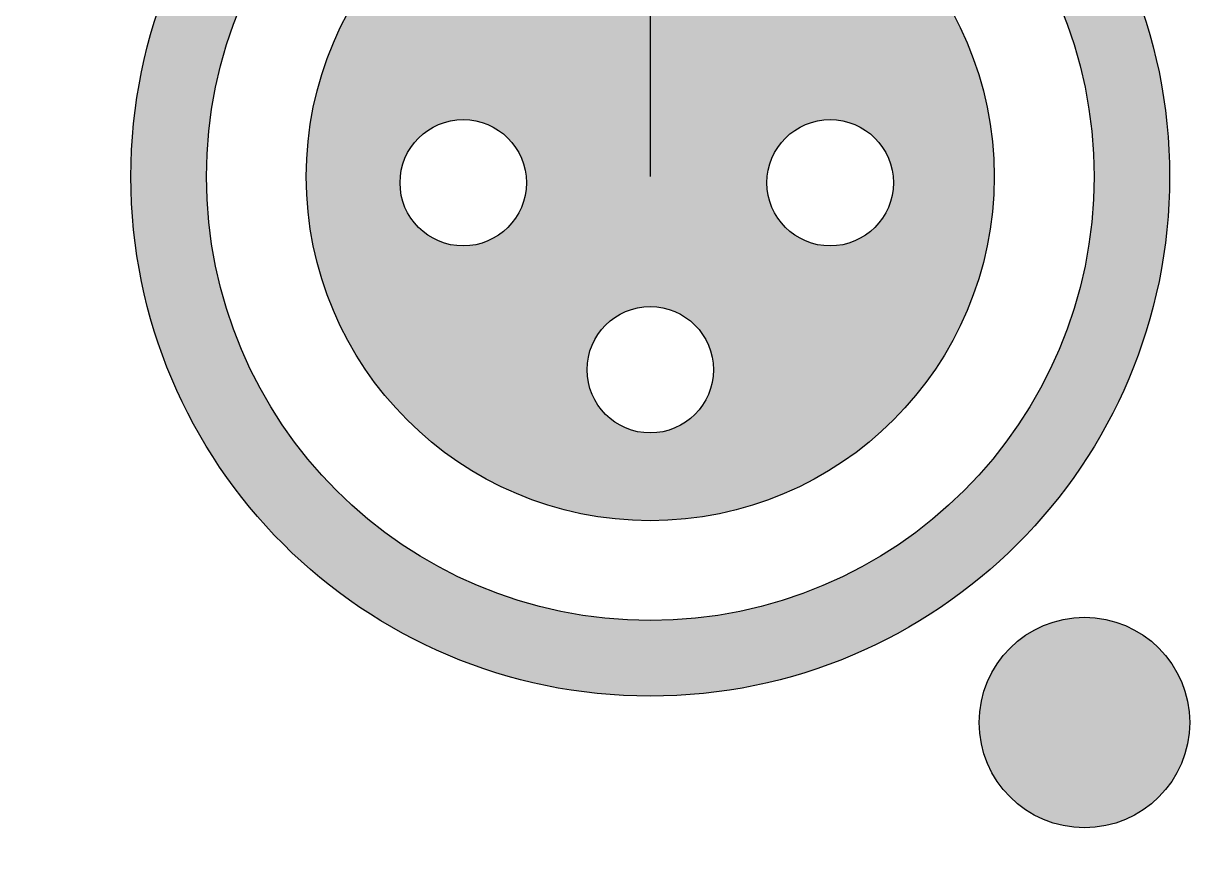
# Model space of a CAD drawing. Header units: millimetres. Extents: x 88 to 97873, y 32 to 55088.
# Drawn here: x 48054.6 to 48123, y 4568 to 4616.9 of the extents above; entities that cross this region are included whole.
import ezdxf

# ---------------------------------------------------------------- set-up
doc = ezdxf.new("R2010")
doc.units = ezdxf.units.MM
doc.header["$LTSCALE"] = 0.3
doc.layers.add('FICHAS_XLR', color=7, linetype='Continuous')

# ---------------------------------------------------------------- blocks, each defined once
blk = doc.blocks.new('FICHA_XLR_FEMEA')
at = {"layer": 'FICHAS_XLR'}
h = blk.add_hatch(color=0, dxfattribs=at)
h.dxf.hatch_style = 1
h.paths.add_polyline_path([(728.9, -1209.1, 1), (1195.1, -1209.1, 1)])
h.paths.add_polyline_path([(-728.9, 1209.1, 1), (-1195.1, 1209.1, 1)])
h = blk.add_hatch(color=0, dxfattribs=at)
h.dxf.hatch_style = 1
h.paths.add_polyline_path([(-762, 0, 1), (762, 0, 1)], flags=0)
h.paths.add_polyline_path([(-274.4, -13.5, -1), (-554.4, -13.5, -1)], flags=0)
h.paths.add_polyline_path([(538.6, -13.5, -1), (258.6, -13.5, -1)], flags=0)
h.paths.add_polyline_path([(140, -427.7, -1), (-140, -427.7, -1)], flags=0)
h.paths.add_polyline_path([(-1150.6, 0, 1), (1150.6, 0, 1)])
h.paths.add_polyline_path([(983.2, 0, -1), (-983.2, 0, -1)], flags=16)
h = blk.add_hatch(color=0, dxfattribs=at)
h.dxf.hatch_style = 1
h.paths.add_polyline_path([(-762, 0, 1), (762, 0, 1)])
h.paths.add_polyline_path([(538.6, -13.5, -1), (258.6, -13.5, -1)], flags=16)
h.paths.add_polyline_path([(-274.4, -13.5, -1), (-554.4, -13.5, -1)], flags=16)
h.paths.add_polyline_path([(140, -427.7, -1), (-140, -427.7, -1)], flags=16)
at = {"layer": 'FICHAS_XLR', "color": 0}
for centre, radius in [((0, 0), 1150.6), ((0, 0), 983.2), ((0, 0), 762), ((-414.4, -13.5), 140), ((398.6, -13.5), 140), ((0, -427.7), 140), ((962, -1209.1), 233.1)]:
    blk.add_circle(centre, radius, dxfattribs=at)

msp = doc.modelspace()

# ---------------------------------------------------------------- linework, layer by layer
at = {"color": 5}
msp.add_lwpolyline([(47806.254, 4544.093), (47806.254, 4668.84, -0.414214), (47845.324, 4707.91), (48052.286, 4707.91, -0.414214), (48091.356, 4668.84), (48091.356, 4607.91)], format="xyb", dxfattribs=at)

# ---------------------------------------------------------------- block references
at = {"color": 5, "xscale": 0.02646669214138868, "yscale": 0.02646669214138868, "zscale": 0.02646669214138868}
msp.add_blockref('FICHA_XLR_FEMEA', (48091.356, 4607.91), dxfattribs=at)

doc.saveas('drawing.dxf')
